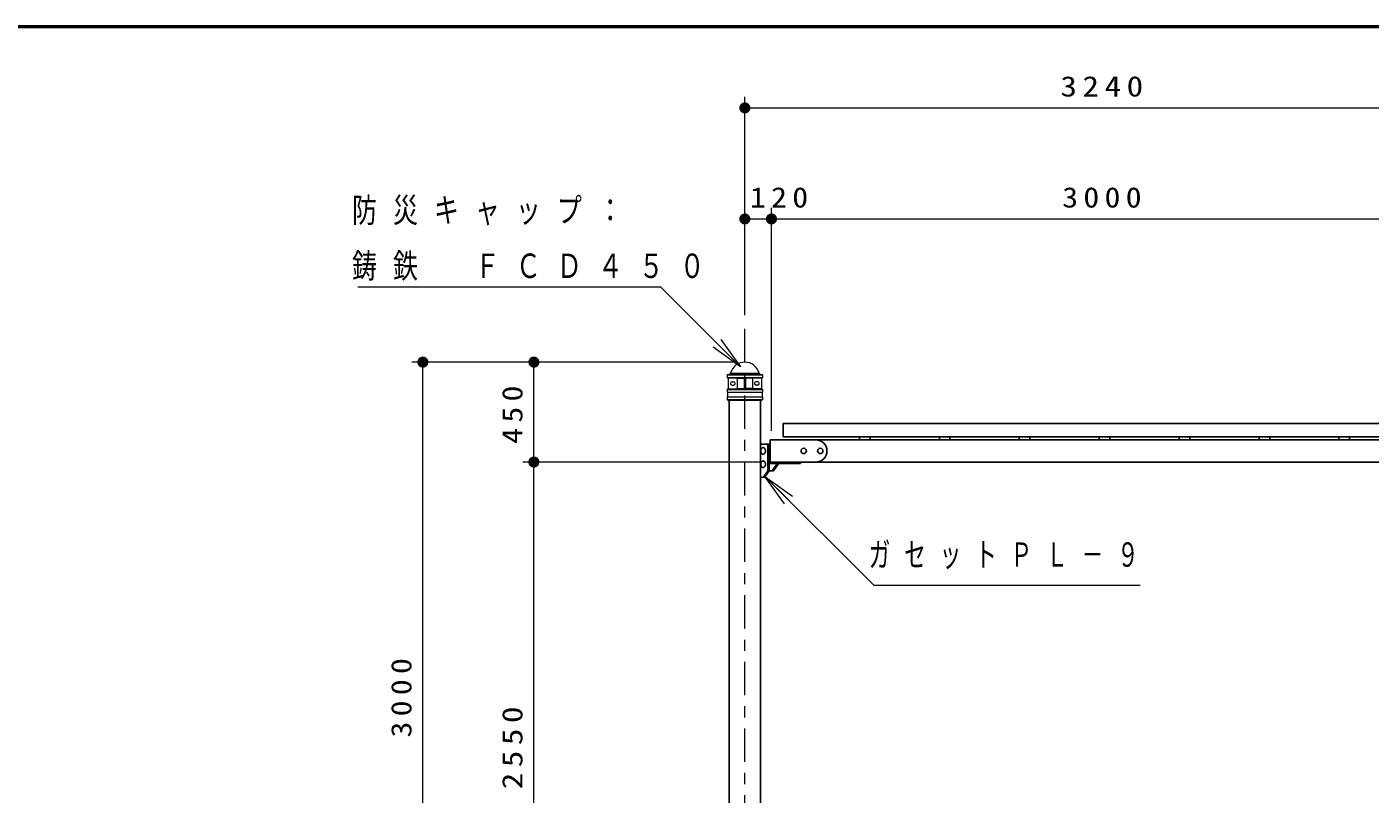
# Model space of a CAD drawing. Units: millimetres on the paper, scale 1:50. Extents: x -365 to 10, y -38 to 257.
# Drawn here: x -181.6 to -60.6, y 187.9 to 257 of the extents above; entities that cross this region are included whole.
import ezdxf

# ---------------------------------------------------------------- set-up
doc = ezdxf.new("R2010")
doc.units = ezdxf.units.MM
doc.linetypes.add('USER2', pattern=[6, 3, -1, 1, -1])
doc.layers.add('LY_1', color=7, linetype='Continuous', lineweight=25)
doc.layers.add('LY_2', color=7, linetype='Continuous', lineweight=13)
doc.styles.add('ＭＳ ゴシック', font='')
doc.styles.get('ＭＳ ゴシック').set_extended_font_data('MS Gothic')

# ---------------------------------------------------------------- blocks, each defined once
blk = doc.blocks.new('filled_dot')
at = {"color": 0, "linetype": 'Continuous', "lineweight": -2, "const_width": 1.25}
blk.add_lwpolyline([(-0.625, 0, 1), (0.625, 0, 1)], format="xyb", close=True, dxfattribs=at)

msp = doc.modelspace()

# ---------------------------------------------------------------- linework, layer by layer
at = {"layer": 'LY_1', "lineweight": 13}
for p, q in [((-116.907, 231.028), (-116.907, 250.697)), ((-116.907, 249.697), (-52.107, 249.697)), ((-116.907, 239.697), (-110.62, 239.697)), ((-114.507, 220.606), (-114.507, 240.697)), ((-114.507, 239.697), (-54.507, 239.697)), ((-119.057, 228.847), (-117.29, 226.372)), ((-117.29, 226.372), (-119.764, 228.14)), ((-117.29, 226.372), (-119.411, 228.494)), ((-117.907, 226.804), (-146.907, 226.804)), ((-145.907, 166.804), (-145.907, 226.804)), ((-135.907, 217.804), (-135.907, 226.804)), ((-118.487, 225.666), (-118.467, 225.686)), ((-118.487, 225.666), (-118.487, 225.406)), ((-118.487, 225.666), (-115.327, 225.666)), ((-118.487, 225.406), (-115.327, 225.406)), ((-118.487, 225.406), (-118.467, 225.386)), ((-118.467, 225.686), (-115.347, 225.686)), ((-118.467, 225.386), (-117.645, 225.35)), ((-118.467, 225.386), (-115.347, 225.386)), ((-118.407, 225.382), (-118.407, 224.39)), ((-118.305, 225.686), (-118.187, 225.804)), ((-118.187, 225.804), (-115.627, 225.804)), ((-117.607, 225.348), (-116.977, 225.348)), ((-117.607, 225.31), (-117.607, 224.461)), ((-116.977, 225.346), (-116.977, 224.426)), ((-116.207, 225.348), (-116.837, 225.348)), ((-116.837, 225.346), (-116.837, 224.426)), ((-116.207, 225.31), (-116.207, 224.461)), ((-115.347, 225.386), (-116.168, 225.35)), ((-115.509, 225.686), (-115.627, 225.804)), ((-115.407, 225.382), (-115.407, 224.39)), ((-115.347, 225.686), (-115.327, 225.666)), ((-115.347, 225.386), (-115.327, 225.406)), ((-115.327, 225.666), (-115.327, 225.406)), ((-118.447, 224.386), (-118.487, 224.346)), ((-118.487, 224.346), (-115.327, 224.346)), ((-118.487, 224.346), (-118.487, 224.106)), ((-118.487, 224.106), (-115.327, 224.106)), ((-118.487, 224.106), (-118.467, 224.086)), ((-118.467, 224.086), (-115.347, 224.086)), ((-118.467, 224.086), (-118.467, 223.686)), ((-118.447, 224.386), (-117.645, 224.421)), ((-118.447, 224.386), (-115.367, 224.386)), ((-118.057, 225.036), (-117.917, 225.036)), ((-118.057, 224.736), (-117.917, 224.736)), ((-117.607, 224.422), (-116.977, 224.422)), ((-116.207, 224.422), (-116.837, 224.422)), ((-115.367, 224.386), (-116.168, 224.421)), ((-115.757, 225.036), (-115.897, 225.036)), ((-115.757, 224.736), (-115.897, 224.736)), ((-115.367, 224.386), (-115.327, 224.346)), ((-115.327, 224.106), (-115.347, 224.086)), ((-115.347, 224.086), (-115.347, 223.686)), ((-115.327, 224.346), (-115.327, 224.106)), ((-118.467, 223.686), (-118.487, 223.666)), ((-118.487, 223.666), (-115.327, 223.666)), ((-118.487, 223.666), (-118.487, 223.426)), ((-118.487, 223.426), (-115.327, 223.426)), ((-118.487, 223.426), (-118.447, 223.386)), ((-118.467, 223.686), (-115.347, 223.686)), ((-118.447, 223.386), (-115.367, 223.386)), ((-115.327, 223.426), (-115.367, 223.386)), ((-115.347, 223.686), (-115.327, 223.666)), ((-115.327, 223.666), (-115.327, 223.426)), ((-115.427, 217.804), (-136.907, 217.804)), ((-135.907, 166.804), (-135.907, 217.804)), ((-115.101, 216.51), (-112.98, 214.389)), ((-115.101, 216.51), (-112.626, 214.742)), ((-113.333, 214.035), (-115.101, 216.51))]:
    msp.add_line(p, q, dxfattribs=at)
at = {"layer": 'LY_1', "linetype": 'USER2', "lineweight": 13}
msp.add_line((-116.907, 166.804), (-116.907, 230.028), dxfattribs=at)
at = {"layer": 'LY_1'}
for p, q in [((-118.305, 223.386), (-118.305, 166.804)), ((-115.509, 223.386), (-115.509, 166.804)), ((-84.507, 219.804), (-110.507, 219.804)), ((-84.507, 219.804), (-58.507, 219.804)), ((-84.507, 217.804), (-110.507, 217.804)), ((-84.507, 217.804), (-58.507, 217.804))]:
    msp.add_line(p, q, dxfattribs=at)
at = {"layer": 'LY_1', "color": 40}
for p, q in [((-113.447, 221.264), (-55.567, 221.264)), ((-113.447, 220.064), (-113.447, 221.264)), ((-113.447, 220.064), (-55.567, 220.064)), ((-106.587, 219.804), (-106.587, 220.064)), ((-105.627, 219.804), (-105.627, 220.064)), ((-99.387, 219.804), (-99.387, 220.064)), ((-98.427, 219.804), (-98.427, 220.064)), ((-92.187, 219.804), (-92.187, 220.064)), ((-91.227, 219.804), (-91.227, 220.064)), ((-84.987, 219.804), (-84.987, 220.064)), ((-84.027, 219.804), (-84.027, 220.064)), ((-77.787, 219.804), (-77.787, 220.064)), ((-76.827, 219.804), (-76.827, 220.064)), ((-70.587, 219.804), (-70.587, 220.064)), ((-69.627, 219.804), (-69.627, 220.064)), ((-63.387, 219.804), (-63.387, 220.064)), ((-62.427, 219.804), (-62.427, 220.064)), ((-114.019, 217.604), (-114.019, 217.684)), ((-113.891, 217.604), (-114.019, 217.604)), ((-113.891, 217.604), (-113.891, 217.684))]:
    msp.add_line(p, q, dxfattribs=at)
at = {"layer": 'LY_1', "color": 4}
for p, q in [((-114.626, 219.404), (-115.509, 219.404)), ((-114.839, 217.004), (-114.839, 219.404)), ((-114.712, 217.004), (-114.712, 219.404)), ((-110.507, 219.804), (-114.626, 219.804)), ((-114.626, 217.684), (-114.626, 219.804)), ((-110.507, 217.804), (-114.626, 217.804)), ((-111.907, 217.684), (-111.907, 217.804)), ((-115.263, 216.404), (-114.839, 217.004)), ((-115.136, 216.404), (-114.712, 217.004)), ((-114.316, 217.004), (-114.839, 217.004)), ((-114.626, 217.684), (-111.907, 217.684)), ((-114.443, 217.004), (-114.019, 217.604)), ((-114.316, 217.004), (-113.891, 217.604))]:
    msp.add_line(p, q, dxfattribs=at)
at = {"layer": 'LY_1', "color": 4, "lineweight": 13}
msp.add_line((-115.136, 216.404), (-115.509, 216.404), dxfattribs=at)
at = {"layer": 'LY_1', "lineweight": 13}
for points in [[(-117.29, 226.372), (-124.474, 233.557), (-151.78, 233.557)], [(-115.101, 216.51), (-105.3, 206.709), (-81.3, 206.709)]]:
    msp.add_lwpolyline(points, dxfattribs=at)
at = {"layer": 'LY_1', "color": 4}
for points in [[(-115.263, 219.104), (-115.282, 219.102), (-115.3, 219.099), (-115.318, 219.093), (-115.336, 219.085), (-115.353, 219.075), (-115.369, 219.063), (-115.385, 219.049), (-115.4, 219.033), (-115.413, 219.016), (-115.426, 218.996), (-115.437, 218.976), (-115.447, 218.954), (-115.456, 218.93), (-115.463, 218.906), (-115.468, 218.881), (-115.472, 218.856), (-115.475, 218.83), (-115.475, 218.804), (-115.475, 218.777), (-115.472, 218.751), (-115.468, 218.726), (-115.463, 218.701), (-115.456, 218.677), (-115.447, 218.654), (-115.437, 218.632), (-115.426, 218.611), (-115.413, 218.591), (-115.4, 218.574), (-115.385, 218.558), (-115.369, 218.544), (-115.353, 218.532), (-115.336, 218.522), (-115.318, 218.514), (-115.3, 218.508), (-115.282, 218.505), (-115.263, 218.504), (-115.245, 218.505), (-115.226, 218.508), (-115.208, 218.514), (-115.191, 218.522), (-115.174, 218.532), (-115.157, 218.544), (-115.142, 218.558), (-115.127, 218.574), (-115.113, 218.591), (-115.101, 218.611), (-115.089, 218.632), (-115.08, 218.654), (-115.071, 218.677), (-115.064, 218.701), (-115.058, 218.726), (-115.054, 218.751), (-115.052, 218.777), (-115.051, 218.804), (-115.052, 218.83), (-115.054, 218.856), (-115.058, 218.881), (-115.064, 218.906), (-115.071, 218.93), (-115.08, 218.954), (-115.089, 218.976), (-115.101, 218.996), (-115.113, 219.016), (-115.127, 219.033), (-115.142, 219.049), (-115.157, 219.063), (-115.174, 219.075), (-115.191, 219.085), (-115.208, 219.093), (-115.226, 219.099), (-115.245, 219.102)], [(-115.263, 217.904), (-115.282, 217.902), (-115.3, 217.899), (-115.318, 217.893), (-115.336, 217.885), (-115.353, 217.875), (-115.369, 217.863), (-115.385, 217.849), (-115.4, 217.833), (-115.413, 217.816), (-115.426, 217.796), (-115.437, 217.776), (-115.447, 217.754), (-115.456, 217.73), (-115.463, 217.706), (-115.468, 217.681), (-115.472, 217.656), (-115.475, 217.63), (-115.475, 217.604), (-115.475, 217.577), (-115.472, 217.551), (-115.468, 217.526), (-115.463, 217.501), (-115.456, 217.477), (-115.447, 217.454), (-115.437, 217.432), (-115.426, 217.411), (-115.413, 217.391), (-115.4, 217.374), (-115.385, 217.358), (-115.369, 217.344), (-115.353, 217.332), (-115.336, 217.322), (-115.318, 217.314), (-115.3, 217.308), (-115.282, 217.305), (-115.263, 217.304), (-115.245, 217.305), (-115.226, 217.308), (-115.208, 217.314), (-115.191, 217.322), (-115.174, 217.332), (-115.157, 217.344), (-115.142, 217.358), (-115.127, 217.374), (-115.113, 217.391), (-115.101, 217.411), (-115.089, 217.432), (-115.08, 217.454), (-115.071, 217.477), (-115.064, 217.501), (-115.058, 217.526), (-115.054, 217.551), (-115.052, 217.577), (-115.051, 217.604), (-115.052, 217.63), (-115.054, 217.656), (-115.058, 217.681), (-115.064, 217.706), (-115.071, 217.73), (-115.08, 217.754), (-115.089, 217.776), (-115.101, 217.796), (-115.113, 217.816), (-115.127, 217.833), (-115.142, 217.849), (-115.157, 217.863), (-115.174, 217.875), (-115.191, 217.885), (-115.208, 217.893), (-115.226, 217.899), (-115.245, 217.902)]]:
    msp.add_lwpolyline(points, close=True, dxfattribs=at)
for centre in [(-111.607, 218.804), (-110.107, 218.804)]:
    msp.add_circle(centre, 0.24, dxfattribs=at)
at = {"layer": 'LY_1', "lineweight": 13}
for centre, radius, start, end in [((-116.907, 225.484), 1.319, 14.00253, 165.99746), ((-117.647, 225.31), 0.04, 0, 87.5), ((-117.017, 225.346), 0.04, 0, 90), ((-116.797, 225.346), 0.04, 90, 180), ((-116.167, 225.31), 0.04, 92.5, 180), ((-118.057, 224.886), 0.15, 90, 270), ((-117.917, 224.886), 0.15, 270, 90), ((-117.647, 224.461), 0.04, 272.5, 0), ((-117.017, 224.426), 0.04, 270, 0), ((-116.797, 224.426), 0.04, 180, 270), ((-116.167, 224.461), 0.04, 180, 267.5), ((-115.897, 224.886), 0.15, 90, 270), ((-115.757, 224.886), 0.15, 270, 90)]:
    msp.add_arc(centre, radius, start, end, dxfattribs=at)
at = {"layer": 'LY_1', "color": 4}
msp.add_arc((-110.507, 218.804), 1, 270, 90, dxfattribs=at)
at = {"layer": 'LY_2', "lineweight": 50}
msp.add_line((0, 257), (-365, 257), dxfattribs=at)

# ---------------------------------------------------------------- block references
at = {"layer": 'LY_1', "lineweight": 13, "xscale": 0.4, "yscale": 0.4}
for p in [(-116.907, 249.697), (-116.907, 239.697), (-114.507, 239.697)]:
    msp.add_blockref('filled_dot', p, dxfattribs=at)
for p, rotation in [((-114.507, 239.697), 180), ((-145.907, 226.804), 270), ((-135.907, 226.804), 270), ((-135.907, 217.804), 270), ((-135.907, 217.804), 90)]:
    msp.add_blockref('filled_dot', p, dxfattribs=dict(at, rotation=rotation))

# ---------------------------------------------------------------- texts
at = {"layer": 'LY_1', "style": 'ＭＳ ゴシック'}
for s, insert, char_height, attachment_point in [('\\T1.33;\\W1.2;3240', (-84.507, 250.697), 1.833, 8), ('\\T1.33;\\W1.15;120', (-113.588, 240.697), 1.833, 8), ('\\T1.33;\\W1.15;3000', (-84.507, 240.697), 1.833, 8), ('\\T1.64;\\W0.75;防災キャップ：', (-152.289, 240.357), 2.199, 4), ('\\T1.64;\\W0.75;鋳鉄\u3000ＦＣＤ４５０', (-152.289, 235.357), 2.199, 4), ('\\T1.64;\\W0.65;ガセットＰＬ－９', (-105.754, 209.359), 2.199, 4)]:
    msp.add_mtext(s, dxfattribs=dict(at, insert=insert, char_height=char_height, attachment_point=attachment_point))
at = {"layer": 'LY_1', "char_height": 1.833, "attachment_point": 8, "rotation": 90, "style": 'ＭＳ ゴシック'}
for s, insert in [('\\T1.33;\\W1.15;450', (-136.907, 222.304)), ('\\T1.33;\\W1.15;3000', (-146.907, 196.804)), ('\\T1.33;\\W1.2;2550', (-136.907, 192.304))]:
    msp.add_mtext(s, dxfattribs=dict(at, insert=insert))

doc.saveas('drawing.dxf')
